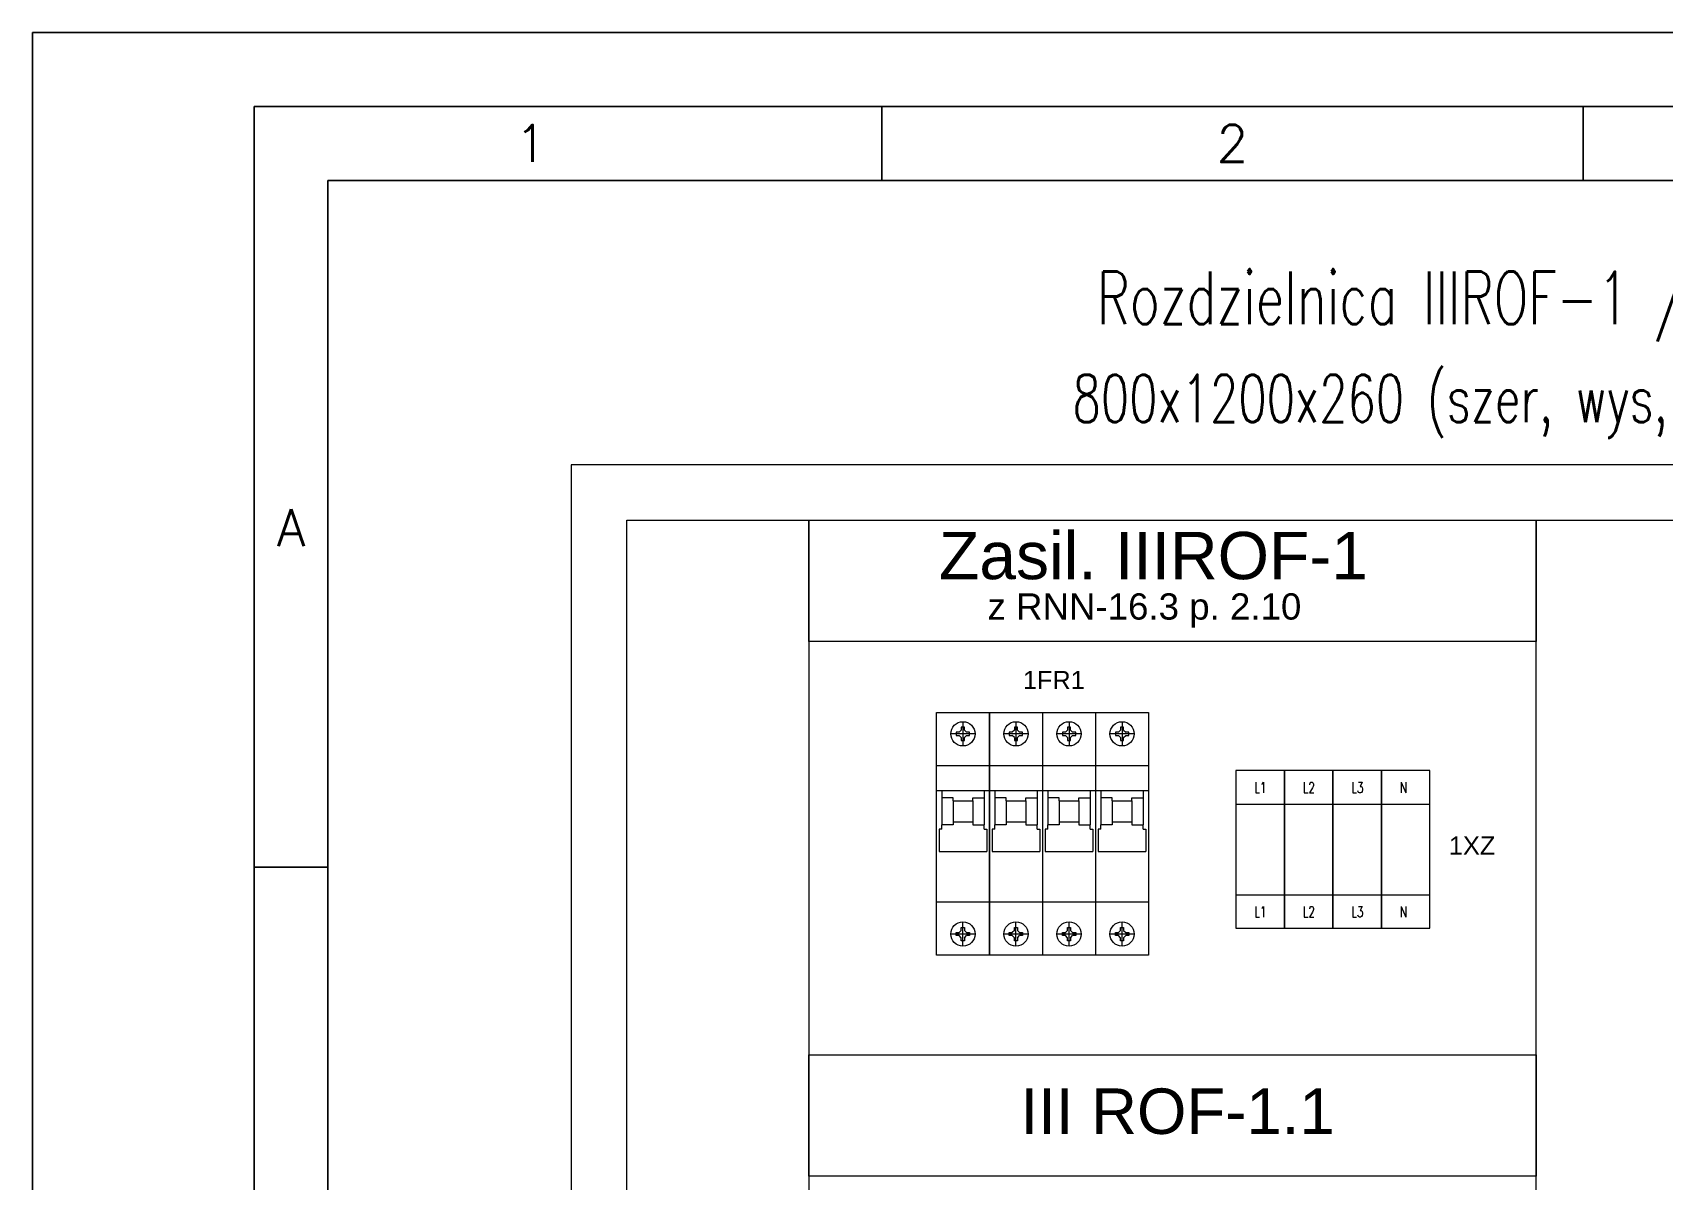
# Model space of a CAD drawing. Header units: millimetres. Extents: x 5687 to 64392, y -1898 to 18483.
# Drawn here: x 49981 to 57565, y 13147 to 18483 of the extents above; entities that cross this region are included whole.
import ezdxf
from ezdxf.enums import TextEntityAlignment as Align

# ---------------------------------------------------------------- set-up
doc = ezdxf.new("R2010")
doc.units = ezdxf.units.MM
doc.header["$LTSCALE"] = 0.3
doc.layers.get('0').update_dxf_attribs({"linetype": 'CONTINUOUS'})
doc.layers.add('CIENKA', color=1, linetype='CONTINUOUS')
doc.layers.add('GRUBA', color=7, linetype='CONTINUOUS')
doc.styles.add('Annotative', font='ARIAL.TTF')
doc.styles.add('ROMANS', font='romans', dxfattribs={"width": 0.8, "oblique": 10, "height": 2.8})
doc.styles.get("Standard").update_dxf_attribs({"font": 'romans.shx', "width": 0.7})

msp = doc.modelspace()

# ---------------------------------------------------------------- linework, layer by layer
at = {"lineweight": 9}
for p, q in [((54181.3, 14197.7), (54181.3, 15325)), ((54181.3, 15325), (54427.9, 15325)), ((54427.9, 15325), (54427.9, 14197.7)), ((54427.9, 14197.7), (54427.9, 15325)), ((54427.9, 15325), (54674.5, 15325)), ((54674.5, 15325), (54674.5, 14197.7)), ((54674.5, 15325), (54921.1, 15325)), ((54921.1, 15325), (54921.1, 14197.7)), ((54921.1, 15325), (54921.1, 14197.7)), ((54921.1, 15325), (55167.7, 15325)), ((55167.7, 15325), (55167.7, 14197.7)), ((54297.3, 15243.3), (54287.6, 15233.6)), ((54297.3, 15257.3), (54297.3, 15243.3)), ((54304.6, 15257.3), (54297.3, 15257.3)), ((54304.6, 15282.7), (54304.6, 15170)), ((54311.9, 15257.3), (54304.6, 15257.3)), ((54311.9, 15243.3), (54311.9, 15257.3)), ((54311.9, 15243.3), (54321.6, 15233.6)), ((54543.9, 15243.3), (54534.2, 15233.6)), ((54543.9, 15257.3), (54543.9, 15243.3)), ((54551.2, 15257.3), (54543.9, 15257.3)), ((54551.2, 15282.7), (54551.2, 15170)), ((54558.4, 15257.3), (54551.2, 15257.3)), ((54558.4, 15243.3), (54558.4, 15257.3)), ((54558.4, 15243.3), (54568.1, 15233.6)), ((54790.5, 15243.3), (54780.8, 15233.6)), ((54797.8, 15257.3), (54790.5, 15257.3)), ((54790.5, 15257.3), (54790.5, 15243.3)), ((54797.8, 15282.7), (54797.8, 15170)), ((54805, 15257.3), (54797.8, 15257.3)), ((54805, 15243.3), (54805, 15257.3)), ((54805, 15243.3), (54814.7, 15233.6)), ((55037.1, 15243.3), (55027.4, 15233.6)), ((55044.4, 15257.3), (55037.1, 15257.3)), ((55037.1, 15257.3), (55037.1, 15243.3)), ((55044.4, 15282.7), (55044.4, 15170)), ((55051.6, 15257.3), (55044.4, 15257.3)), ((55051.6, 15243.3), (55051.6, 15257.3)), ((55051.6, 15243.3), (55061.3, 15233.6)), ((54361, 15226.3), (54248.2, 15226.3)), ((54287.6, 15233.6), (54273.6, 15233.6)), ((54273.6, 15233.6), (54273.6, 15226.3)), ((54273.6, 15226.3), (54273.6, 15219.1)), ((54273.6, 15219.1), (54287.6, 15219.1)), ((54297.3, 15209.4), (54287.6, 15219.1)), ((54297.3, 15209.4), (54297.3, 15195.3)), ((54297.3, 15195.3), (54304.6, 15195.3)), ((54304.6, 15195.3), (54311.9, 15195.3)), ((54311.9, 15209.4), (54321.6, 15219.1)), ((54311.9, 15195.3), (54311.9, 15209.4)), ((54335.6, 15233.6), (54321.6, 15233.6)), ((54321.6, 15219.1), (54335.6, 15219.1)), ((54335.6, 15226.3), (54335.6, 15233.6)), ((54335.6, 15219.1), (54335.6, 15226.3)), ((54607.6, 15226.3), (54494.8, 15226.3)), ((54534.2, 15233.6), (54520.2, 15233.6)), ((54520.2, 15233.6), (54520.2, 15226.3)), ((54520.2, 15226.3), (54520.2, 15219.1)), ((54520.2, 15219.1), (54534.2, 15219.1)), ((54543.9, 15209.4), (54534.2, 15219.1)), ((54543.9, 15209.4), (54543.9, 15195.3)), ((54543.9, 15195.3), (54551.2, 15195.3)), ((54551.2, 15195.3), (54558.4, 15195.3)), ((54558.4, 15209.4), (54568.1, 15219.1)), ((54558.4, 15195.3), (54558.4, 15209.4)), ((54582.2, 15233.6), (54568.1, 15233.6)), ((54568.1, 15219.1), (54582.2, 15219.1)), ((54582.2, 15226.3), (54582.2, 15233.6)), ((54582.2, 15219.1), (54582.2, 15226.3)), ((54854.1, 15226.3), (54741.4, 15226.3)), ((54766.8, 15233.6), (54766.8, 15226.3)), ((54780.8, 15233.6), (54766.8, 15233.6)), ((54766.8, 15226.3), (54766.8, 15219.1)), ((54766.8, 15219.1), (54780.8, 15219.1)), ((54790.5, 15209.4), (54780.8, 15219.1)), ((54790.5, 15209.4), (54790.5, 15195.3)), ((54790.5, 15195.3), (54797.8, 15195.3)), ((54797.8, 15195.3), (54805, 15195.3)), ((54805, 15209.4), (54814.7, 15219.1)), ((54805, 15195.3), (54805, 15209.4)), ((54828.8, 15233.6), (54814.7, 15233.6)), ((54814.7, 15219.1), (54828.8, 15219.1)), ((54828.8, 15226.3), (54828.8, 15233.6)), ((54828.8, 15219.1), (54828.8, 15226.3)), ((55100.7, 15226.3), (54988, 15226.3)), ((55013.4, 15233.6), (55013.4, 15226.3)), ((55027.4, 15233.6), (55013.4, 15233.6)), ((55013.4, 15226.3), (55013.4, 15219.1)), ((55013.4, 15219.1), (55027.4, 15219.1)), ((55037.1, 15209.4), (55027.4, 15219.1)), ((55037.1, 15209.4), (55037.1, 15195.3)), ((55037.1, 15195.3), (55044.4, 15195.3)), ((55044.4, 15195.3), (55051.6, 15195.3)), ((55051.6, 15209.4), (55061.3, 15219.1)), ((55051.6, 15195.3), (55051.6, 15209.4)), ((55075.4, 15233.6), (55061.3, 15233.6)), ((55061.3, 15219.1), (55075.4, 15219.1)), ((55075.4, 15226.3), (55075.4, 15233.6)), ((55075.4, 15219.1), (55075.4, 15226.3)), ((54181.3, 15078.7), (54427.9, 15078.7)), ((54427.9, 15078.7), (54674.5, 15078.7)), ((54674.5, 15078.7), (54921.1, 15078.7)), ((54921.1, 15078.7), (55167.7, 15078.7)), ((55573.3, 15055.8), (55573.3, 14323.1)), ((55798.8, 15055.8), (55573.3, 15055.8)), ((55798.8, 14323.1), (55798.8, 15055.8)), ((55798.8, 15055.8), (55798.8, 14323.1)), ((56024.2, 15055.8), (55798.8, 15055.8)), ((56024.2, 14323.1), (56024.2, 15055.8)), ((56024.2, 15055.8), (56024.2, 14323.1)), ((56249.7, 15055.8), (56024.2, 15055.8)), ((56249.7, 14323.1), (56249.7, 15055.8)), ((56249.7, 15055.8), (56249.7, 14323.1)), ((56475.2, 15055.8), (56249.7, 15055.8)), ((56475.2, 14323.1), (56475.2, 15055.8)), ((54181.3, 14962.8), (54427.9, 14962.8)), ((54206, 14962.8), (54206, 14802.8)), ((54403.2, 14962.8), (54403.2, 14802.8)), ((54427.9, 14962.8), (54674.5, 14962.8)), ((54452.6, 14962.8), (54452.6, 14802.8)), ((54649.8, 14962.8), (54649.8, 14802.8)), ((54674.5, 14962.8), (54921.1, 14962.8)), ((54699.1, 14962.8), (54699.1, 14802.8)), ((54896.4, 14962.8), (54896.4, 14802.8)), ((54921.1, 14962.8), (55167.7, 14962.8)), ((54945.7, 14962.8), (54945.7, 14802.8)), ((55143, 14962.8), (55143, 14802.8)), ((54258.8, 14929.6), (54206, 14929.6)), ((54258.8, 14915.5), (54258.8, 14929.6)), ((54258.8, 14915.5), (54258.8, 14816.9)), ((54258.8, 14915.5), (54350.4, 14915.5)), ((54350.4, 14915.5), (54350.4, 14929.6)), ((54350.4, 14929.6), (54403.2, 14929.6)), ((54350.4, 14915.5), (54350.4, 14816.9)), ((54505.4, 14929.6), (54452.6, 14929.6)), ((54505.4, 14915.5), (54505.4, 14929.6)), ((54505.4, 14915.5), (54505.4, 14816.9)), ((54505.4, 14915.5), (54597, 14915.5)), ((54597, 14915.5), (54597, 14929.6)), ((54597, 14929.6), (54649.8, 14929.6)), ((54597, 14915.5), (54597, 14816.9)), ((54752, 14929.6), (54699.1, 14929.6)), ((54752, 14915.5), (54752, 14929.6)), ((54752, 14915.5), (54843.6, 14915.5)), ((54752, 14915.5), (54752, 14816.9)), ((54843.6, 14929.6), (54896.4, 14929.6)), ((54843.6, 14915.5), (54843.6, 14929.6)), ((54843.6, 14915.5), (54843.6, 14816.9)), ((54998.6, 14929.6), (54945.7, 14929.6)), ((54998.6, 14915.5), (54998.6, 14929.6)), ((54998.6, 14915.5), (55090.2, 14915.5)), ((54998.6, 14915.5), (54998.6, 14816.9)), ((55090.2, 14929.6), (55143, 14929.6)), ((55090.2, 14915.5), (55090.2, 14929.6)), ((55090.2, 14915.5), (55090.2, 14816.9)), ((55573.3, 14899.8), (55798.8, 14899.8)), ((55798.8, 14899.8), (56024.2, 14899.8)), ((56024.2, 14899.8), (56249.7, 14899.8)), ((56249.7, 14899.8), (56475.2, 14899.8)), ((54258.8, 14802.8), (54206, 14802.8)), ((54206, 14784), (54206, 14802.8)), ((54258.8, 14816.9), (54258.8, 14802.8)), ((54258.8, 14816.9), (54350.4, 14816.9)), ((54350.4, 14816.9), (54350.4, 14802.8)), ((54350.4, 14802.8), (54403.2, 14802.8)), ((54403.2, 14784), (54403.2, 14802.8)), ((54505.4, 14802.8), (54452.6, 14802.8)), ((54452.6, 14784), (54452.6, 14802.8)), ((54505.4, 14816.9), (54505.4, 14802.8)), ((54505.4, 14816.9), (54597, 14816.9)), ((54597, 14816.9), (54597, 14802.8)), ((54597, 14802.8), (54649.8, 14802.8)), ((54649.8, 14784), (54649.8, 14802.8)), ((54699.1, 14784), (54699.1, 14802.8)), ((54752, 14802.8), (54699.1, 14802.8)), ((54752, 14816.9), (54843.6, 14816.9)), ((54752, 14816.9), (54752, 14802.8)), ((54843.6, 14816.9), (54843.6, 14802.8)), ((54843.6, 14802.8), (54896.4, 14802.8)), ((54896.4, 14784), (54896.4, 14802.8)), ((54945.7, 14784), (54945.7, 14802.8)), ((54998.6, 14802.8), (54945.7, 14802.8)), ((54998.6, 14816.9), (55090.2, 14816.9)), ((54998.6, 14816.9), (54998.6, 14802.8)), ((55090.2, 14816.9), (55090.2, 14802.8)), ((55090.2, 14802.8), (55143, 14802.8)), ((55143, 14784), (55143, 14802.8)), ((54193.6, 14784), (54193.6, 14680.4)), ((54206, 14784), (54193.6, 14784)), ((54403.2, 14784), (54415.6, 14784)), ((54415.6, 14784), (54415.6, 14680.4)), ((54440.2, 14784), (54440.2, 14680.4)), ((54452.6, 14784), (54440.2, 14784)), ((54649.8, 14784), (54662.2, 14784)), ((54662.2, 14784), (54662.2, 14680.4)), ((54686.8, 14784), (54686.8, 14680.4)), ((54699.1, 14784), (54686.8, 14784)), ((54896.4, 14784), (54908.8, 14784)), ((54908.8, 14784), (54908.8, 14680.4)), ((54933.4, 14784), (54933.4, 14680.4)), ((54945.7, 14784), (54933.4, 14784)), ((55143, 14784), (55155.3, 14784)), ((55155.3, 14784), (55155.3, 14680.4)), ((54193.6, 14680.4), (54415.6, 14680.4)), ((54440.2, 14680.4), (54662.2, 14680.4)), ((54686.8, 14680.4), (54908.8, 14680.4)), ((54933.4, 14680.4), (55155.3, 14680.4)), ((54427.9, 14444.3), (54181.3, 14444.3)), ((54674.5, 14444.3), (54427.9, 14444.3)), ((54921.1, 14444.3), (54674.5, 14444.3)), ((55167.7, 14444.3), (54921.1, 14444.3)), ((55573.3, 14479.1), (55798.8, 14479.1)), ((55798.8, 14479.1), (56024.2, 14479.1)), ((56024.2, 14479.1), (56249.7, 14479.1)), ((56249.7, 14479.1), (56475.2, 14479.1)), ((54304.6, 14240), (54304.6, 14352.7)), ((54551.2, 14240), (54551.2, 14352.7)), ((54797.8, 14240), (54797.8, 14352.7)), ((55044.4, 14240), (55044.4, 14352.7)), ((54361, 14296.3), (54248.2, 14296.3)), ((54273.6, 14296.3), (54273.6, 14303.6)), ((54273.6, 14303.6), (54287.6, 14303.6)), ((54273.6, 14289.1), (54273.6, 14296.3)), ((54287.6, 14289.1), (54273.6, 14289.1)), ((54297.3, 14313.3), (54287.6, 14303.6)), ((54297.3, 14279.4), (54287.6, 14289.1)), ((54297.3, 14327.3), (54304.6, 14327.3)), ((54297.3, 14313.3), (54297.3, 14327.3)), ((54297.3, 14265.3), (54297.3, 14279.4)), ((54304.6, 14265.3), (54297.3, 14265.3)), ((54304.6, 14327.3), (54311.9, 14327.3)), ((54311.9, 14265.3), (54304.6, 14265.3)), ((54311.9, 14327.3), (54311.9, 14313.3)), ((54311.9, 14313.3), (54321.6, 14303.6)), ((54311.9, 14279.4), (54321.6, 14289.1)), ((54311.9, 14279.4), (54311.9, 14265.3)), ((54321.6, 14303.6), (54335.6, 14303.6)), ((54335.6, 14289.1), (54321.6, 14289.1)), ((54335.6, 14303.6), (54335.6, 14296.3)), ((54335.6, 14296.3), (54335.6, 14289.1)), ((54607.6, 14296.3), (54494.8, 14296.3)), ((54520.2, 14296.3), (54520.2, 14303.6)), ((54520.2, 14303.6), (54534.2, 14303.6)), ((54520.2, 14289.1), (54520.2, 14296.3)), ((54534.2, 14289.1), (54520.2, 14289.1)), ((54543.9, 14313.3), (54534.2, 14303.6)), ((54543.9, 14279.4), (54534.2, 14289.1)), ((54543.9, 14327.3), (54551.2, 14327.3)), ((54543.9, 14313.3), (54543.9, 14327.3)), ((54543.9, 14265.3), (54543.9, 14279.4)), ((54551.2, 14265.3), (54543.9, 14265.3)), ((54551.2, 14327.3), (54558.4, 14327.3)), ((54558.4, 14265.3), (54551.2, 14265.3)), ((54558.4, 14327.3), (54558.4, 14313.3)), ((54558.4, 14313.3), (54568.1, 14303.6)), ((54558.4, 14279.4), (54568.1, 14289.1)), ((54558.4, 14279.4), (54558.4, 14265.3)), ((54568.1, 14303.6), (54582.2, 14303.6)), ((54582.2, 14289.1), (54568.1, 14289.1)), ((54582.2, 14303.6), (54582.2, 14296.3)), ((54582.2, 14296.3), (54582.2, 14289.1)), ((54854.1, 14296.3), (54741.4, 14296.3)), ((54766.8, 14303.6), (54780.8, 14303.6)), ((54766.8, 14296.3), (54766.8, 14303.6)), ((54766.8, 14289.1), (54766.8, 14296.3)), ((54780.8, 14289.1), (54766.8, 14289.1)), ((54790.5, 14313.3), (54780.8, 14303.6)), ((54790.5, 14279.4), (54780.8, 14289.1)), ((54790.5, 14313.3), (54790.5, 14327.3)), ((54790.5, 14327.3), (54797.8, 14327.3)), ((54790.5, 14265.3), (54790.5, 14279.4)), ((54797.8, 14265.3), (54790.5, 14265.3)), ((54797.8, 14327.3), (54805, 14327.3)), ((54805, 14265.3), (54797.8, 14265.3)), ((54805, 14327.3), (54805, 14313.3)), ((54805, 14313.3), (54814.7, 14303.6)), ((54805, 14279.4), (54814.7, 14289.1)), ((54805, 14279.4), (54805, 14265.3)), ((54814.7, 14303.6), (54828.8, 14303.6)), ((54828.8, 14289.1), (54814.7, 14289.1)), ((54828.8, 14303.6), (54828.8, 14296.3)), ((54828.8, 14296.3), (54828.8, 14289.1)), ((55100.7, 14296.3), (54988, 14296.3)), ((55013.4, 14303.6), (55027.4, 14303.6)), ((55013.4, 14296.3), (55013.4, 14303.6)), ((55013.4, 14289.1), (55013.4, 14296.3)), ((55027.4, 14289.1), (55013.4, 14289.1)), ((55037.1, 14313.3), (55027.4, 14303.6)), ((55037.1, 14279.4), (55027.4, 14289.1)), ((55037.1, 14313.3), (55037.1, 14327.3)), ((55037.1, 14327.3), (55044.4, 14327.3)), ((55037.1, 14265.3), (55037.1, 14279.4)), ((55044.4, 14265.3), (55037.1, 14265.3)), ((55044.4, 14327.3), (55051.6, 14327.3)), ((55051.6, 14265.3), (55044.4, 14265.3)), ((55051.6, 14327.3), (55051.6, 14313.3)), ((55051.6, 14313.3), (55061.3, 14303.6)), ((55051.6, 14279.4), (55061.3, 14289.1)), ((55051.6, 14279.4), (55051.6, 14265.3)), ((55061.3, 14303.6), (55075.4, 14303.6)), ((55075.4, 14289.1), (55061.3, 14289.1)), ((55075.4, 14303.6), (55075.4, 14296.3)), ((55075.4, 14296.3), (55075.4, 14289.1)), ((55573.3, 14323.1), (55798.8, 14323.1)), ((55798.8, 14323.1), (56024.2, 14323.1)), ((56024.2, 14323.1), (56249.7, 14323.1)), ((56249.7, 14323.1), (56475.2, 14323.1)), ((54427.9, 14197.7), (54181.3, 14197.7)), ((54674.5, 14197.7), (54427.9, 14197.7)), ((54921.1, 14197.7), (54674.5, 14197.7)), ((55167.7, 14197.7), (54921.1, 14197.7))]:
    msp.add_line(p, q, dxfattribs=at)
msp.add_lwpolyline([(52483.6, 16475.4), (52483.6, 2879.3), (62585.2, 2879.3), (62585.2, 16475.4)], close=True, dxfattribs=at)
at = {"color": 251, "lineweight": 9}
for points in [[(52742.4, 16218.4), (53587.9, 16218.4), (53587.9, 3177.3), (52742.4, 3177.3)], [(53587.9, 16218.4), (56968.6, 16218.4), (56968.6, 15654.8), (53587.9, 15654.8)], [(56968.6, 16218.4), (58095.9, 16218.4), (58095.9, 3177.3), (56968.6, 3177.3)], [(53587.9, 13734.7), (56968.6, 13734.7), (56968.6, 13171.1), (53587.9, 13171.1)]]:
    msp.add_lwpolyline(points, close=True, dxfattribs=at)
at = {"lineweight": 9}
for centre in [(54304.6, 15226.3), (54551.2, 15226.3), (54797.8, 15226.3), (55044.4, 15226.3), (54304.6, 14296.3), (54551.2, 14296.3), (54797.8, 14296.3), (55044.4, 14296.3)]:
    msp.add_circle(centre, 56.4, dxfattribs=at)
at = {"layer": 'CIENKA'}
for p, q in [((49981.2, 18483.5), (64392.4, 18483.5)), ((49981.2, 18483.5), (49981.2, -1898.1)), ((53927.1, 17797.2), (53927.1, 18140.4)), ((57186.8, 17797.2), (57186.8, 18140.4)), ((51353.7, 14606.2), (51010.5, 14606.2))]:
    msp.add_line(p, q, dxfattribs=at)
at = {"layer": 'GRUBA'}
for p, q in [((51010.5, -1555), (51010.5, 18140.4)), ((64049.3, 18140.4), (51010.5, 18140.4)), ((51353.7, -1211.9), (51353.7, 17797.2)), ((63706.2, 17797.2), (51353.7, 17797.2))]:
    msp.add_line(p, q, dxfattribs=at)

# ---------------------------------------------------------------- texts
at = {"color": 0, "lineweight": 9, "width": 14103.416, "attachment_point": 1}
for s, insert, char_height in [('\\pi122.9;Rozdzielnica IIIROF-1 / IIIROF-2', (54803.9, 17373.5), 244), ('\\pi110.61; 800x1200x260 (szer, wys, głęb) IP66', (54597.8, 16894.2), 219.6)]:
    msp.add_mtext(s, dxfattribs=dict(at, insert=insert, char_height=char_height))
at = {"lineweight": 9, "attachment_point": 1, "style": 'Annotative'}
for s, insert, char_height, width in [('Zasil. IIIROF-1', (54193.4, 16164.3), 219.6, 2018.17), ('1FR1', (54583.5, 15518.5), 84.15, 279.871), ('1XZ', (56563.3, 14749.4), 84.15, 279.871)]:
    msp.add_mtext(s, dxfattribs=dict(at, insert=insert, char_height=char_height, width=width))
at = {"color": 0, "lineweight": 9, "insert": (54418.9, 15720.1), "char_height": 122, "width": 1923.355, "attachment_point": 7, "style": 'Annotative'}
msp.add_mtext('\\pi505.43;\\P\\pi0;z RNN-16.3 p. 2.10', dxfattribs=at)
at = {"lineweight": 9, "attachment_point": 1}
for s, insert, char_height in [('L1', (55659.7, 15001.1), 49.32), ('L2', (55885.2, 15001.1), 49.32), ('L3', (56110.7, 15001.1), 49.32), ('N', (56336.1, 15001.1), 49.3), ('L1', (55659.7, 14424.4), 49.32), ('L2', (55885.2, 14424.4), 49.32), ('L3', (56110.7, 14424.4), 49.32), ('N', (56336.1, 14424.4), 49.3)]:
    msp.add_mtext_dynamic_manual_height_columns(s, width=6.356, gutter_width=1, heights=[0], dxfattribs=dict(at, insert=insert, char_height=char_height))
at = {"lineweight": 9, "insert": (54572.3, 13578.9), "char_height": 211.365, "attachment_point": 1, "style": 'Annotative'}
msp.add_mtext_dynamic_manual_height_columns('III ROF-1.1', width=2028.86, gutter_width=1, heights=[0], dxfattribs=at)
at = {"layer": 'CIENKA', "style": 'ROMANS'}
for s, p in [('1', (52297.2, 17968.8)), ('2', (55556.9, 17968.8)), ('A', (51182.1, 16184.6))]:
    msp.add_text(s, height=171.6, dxfattribs=at).set_placement(p, align=Align.MIDDLE)

doc.saveas('drawing.dxf')
